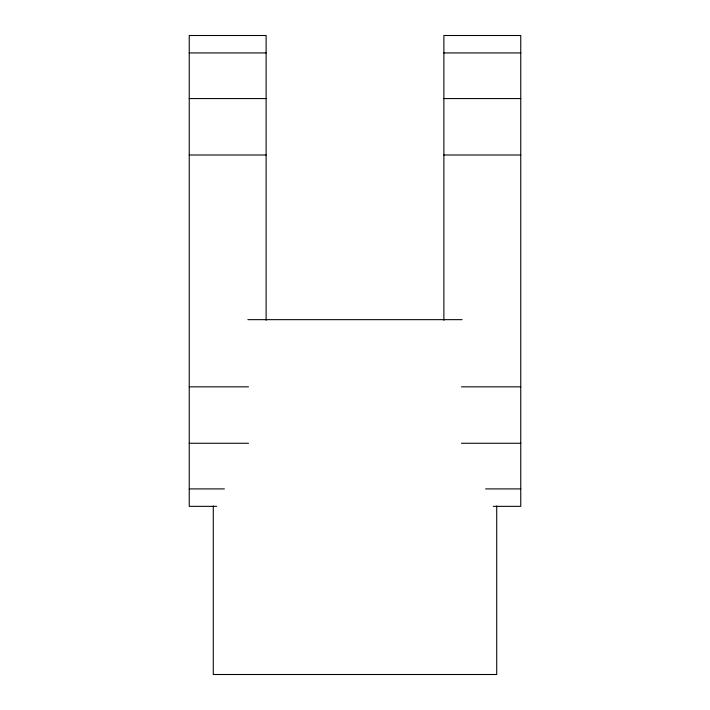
<?xml version="1.0" encoding="UTF-8"?>
<svg xmlns="http://www.w3.org/2000/svg" width="710" height="710" viewBox="0 0 710 710"><rect width="100%" height="100%" fill="white"/><g stroke="black" fill="none" stroke-linecap="round" stroke-linejoin="round"><path stroke-width="1.06" d="M189.242 52.93L266.117 52.93M443.883 52.93L520.758 52.93M189.242 98.575L266.117 98.575M443.883 98.575L520.758 98.575M189.242 154.993L266.117 154.993M443.883 154.993L520.758 154.993M247.879 319.66L462.121 319.66M189.242 386.843L248.544 386.843M461.456 386.843L520.758 386.843M189.242 443.262L248.544 443.262M461.456 443.262L520.758 443.262M189.242 488.906L224.387 488.906M485.613 488.906L520.758 488.906M216.701 506.345L189.242 506.345L189.242 35.5L266.117 35.5L266.117 320.29M493.299 506.345L520.758 506.345L520.758 35.5L443.883 35.5L443.883 320.29M496.716 505.946L496.716 674.5L213.284 674.5L213.284 505.946"/></g></svg>
